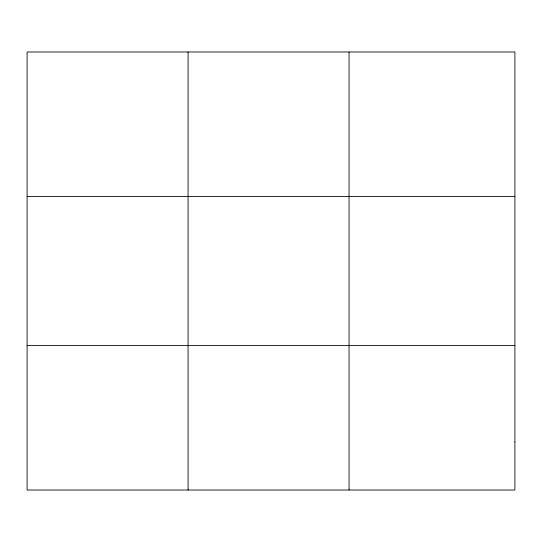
<?xml version="1.0" encoding="UTF-8"?>
<svg xmlns="http://www.w3.org/2000/svg" width="542" height="542" viewBox="0 0 542 542"><rect width="100%" height="100%" fill="white"/><g stroke="black" fill="none" stroke-linecap="round" stroke-linejoin="round"><path stroke-width="0.81" d="M188.074 490.015L188.074 51.985M349.048 490.015L349.048 51.985M27.1 196.536L514.9 196.536M27.1 345.464L514.9 345.464M514.9 441.832L514.9 490.015L27.1 490.015L27.1 51.985L514.9 51.985L514.9 441.832"/></g></svg>
